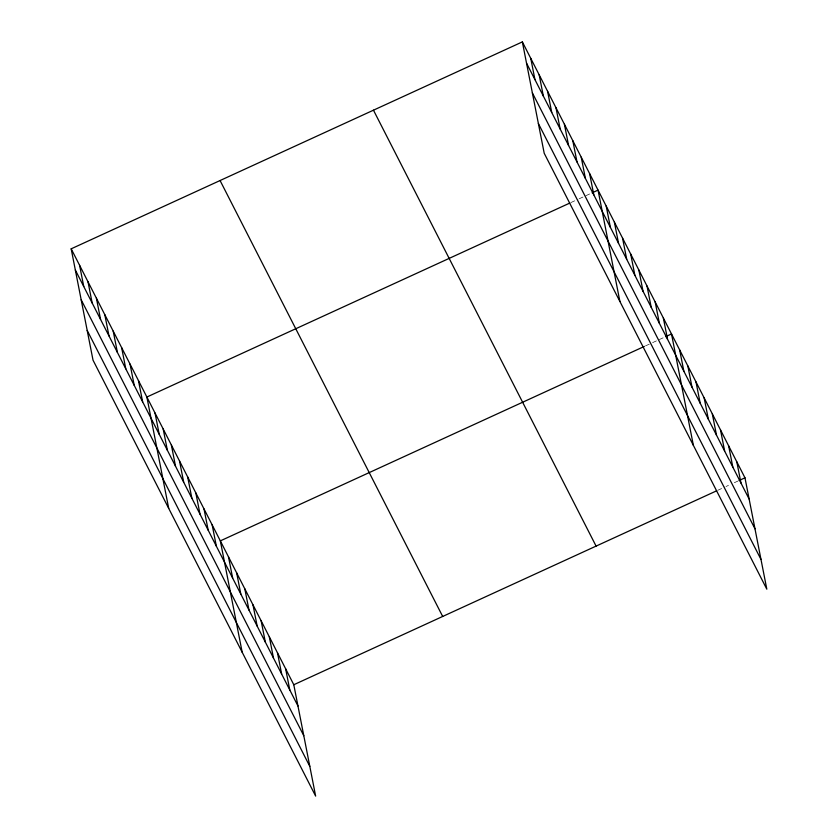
<?xml version="1.0" encoding="UTF-8"?>
<svg xmlns="http://www.w3.org/2000/svg" width="838" height="838" viewBox="0 0 838 838"><rect width="100%" height="100%" fill="white"/><g stroke="black" fill="none" stroke-linecap="round" stroke-linejoin="round"><path stroke-width="0.63" stroke-dasharray="4.19 3.14" d="M570.867 202.576L577.958 199.329M579.142 198.784L590.958 193.369M645.511 345.895L651.419 343.182M652.603 342.637L664.419 337.222M717.799 490.282L724.891 487.035M726.064 486.49L728.432 485.412M734.339 482.698L737.89 481.075"/><path stroke-width="1.26" d="M71.178 248.823L293.792 684.74L315.643 796.1L93.028 360.183L71.178 248.823L522.357 41.9L744.972 477.817L766.822 589.177L544.208 153.26L522.357 41.9M569.683 203.121L146.87 397.034L168.71 508.394M592.141 192.824L598.049 190.111L619.89 301.471M644.338 346.429L220.331 540.887L242.182 652.247M665.602 336.677L671.51 333.964L693.361 445.324M293.792 684.74L716.616 490.827M739.064 480.53L744.972 477.817M526.526 63.143L749.141 499.06M532.36 92.882L754.975 528.799M538.373 123.521L760.988 559.438M373.465 110.187L596.09 546.104M220.069 180.537L442.684 616.464M75.347 270.056L297.961 705.984M81.181 299.795L303.796 735.722M87.194 330.444L309.809 766.361M736.812 461.843L740.981 483.076M728.651 445.858L732.821 467.091M720.491 429.873L724.65 451.106M712.321 413.888L716.49 435.121M704.161 397.903L708.33 419.136M696.001 381.919L700.17 403.162M687.841 365.934L691.999 387.177M679.67 349.949L683.839 371.192M663.35 317.979L667.519 339.222M655.19 302.005L659.349 323.238M647.02 286.02L651.189 307.253M638.86 270.035L643.029 291.268M630.7 254.05L634.869 275.283M622.54 238.065L626.698 259.298M614.369 222.08L618.538 243.324M606.209 206.096L610.378 227.339M589.638 173.644L593.807 194.887M581.226 157.177L585.395 178.41M572.815 140.711L576.984 161.944M564.403 124.244L568.573 145.477M555.992 107.777L560.161 129.01M547.591 91.3L551.75 112.543M539.18 74.833L543.338 96.077M530.768 58.367L534.937 79.61M285.632 668.755L289.801 689.999M277.472 652.771L281.641 674.014M269.312 636.796L273.471 658.029M261.142 620.811L265.311 642.044M252.982 604.827L257.151 626.059M244.822 588.842L248.991 610.074M236.662 572.857L240.82 594.1M228.491 556.872L232.66 578.115M212.171 524.902L216.34 546.146M204.011 508.917L208.17 530.161M195.841 492.933L200.01 514.176M187.681 476.958L191.85 498.191M179.521 460.973L183.69 482.206M171.361 444.988L175.519 466.221M163.19 429.004L167.359 450.236M155.03 413.019L159.199 434.262M138.459 380.567L142.628 401.8M130.047 364.101L134.216 385.333M121.636 347.634L125.805 368.867M113.224 331.167L117.393 352.4M104.813 314.69L108.982 335.933M96.412 298.223L100.57 319.467M88 281.757L92.159 303M79.589 265.29L83.758 286.533"/></g></svg>
